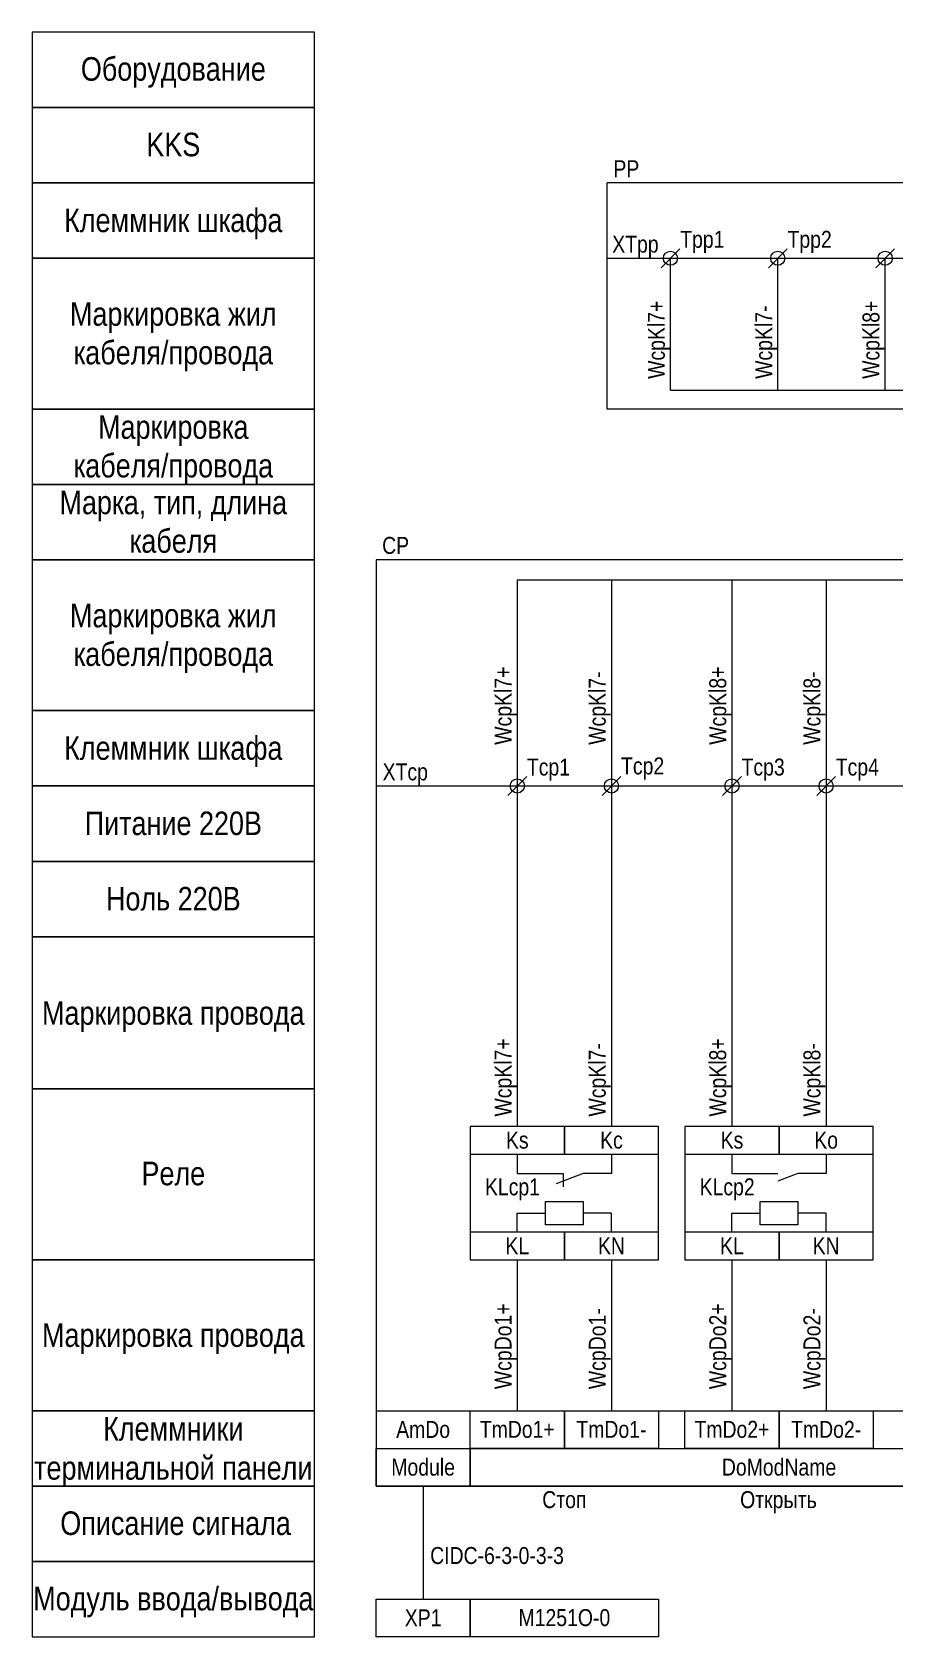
# Model space of a CAD drawing. Header units: millimetres. Extents: x 20 to 279, y -175 to -5.
# Drawn here: x 20 to 111.6, y -175.3 to -5 of the extents above; entities that cross this region are included whole.
import ezdxf

# ---------------------------------------------------------------- set-up
doc = ezdxf.new("R2010")
doc.units = ezdxf.units.MM
doc.header["$MEASUREMENT"] = 0
doc.linetypes.add('1_1', pattern=[2000, 1000, -1000])
doc.linetypes.add('4_2_1_2', pattern=[6702.777624, 3527.777672, -1763.888836, 0, -1411.111116])
for name, color, linetype in [('cp_names', 7, 'Continuous'), ('cp_params_di', 7, 'Continuous'), ('cp_params_do', 7, 'Continuous'), ('cp_static_di', 7, 'Continuous'), ('cp_static_do', 7, 'Continuous'), ('id_names', 7, 'Continuous'), ('id_params_do', 7, 'Continuous'), ('id_static_di', 7, 'Continuous'), ('id_static_do', 7, 'Continuous')]:
    doc.layers.add(name, color=color, linetype=linetype)
doc.styles.add('СГЕНЕРИР_СТИЛЬ_1', font='ARIALN.TTF')

msp = doc.modelspace()

# ---------------------------------------------------------------- linework, layer by layer
at = {"layer": 'cp_names', "color": 7, "linetype": 'Continuous', "lineweight": 15, "ltscale": 100}
for points in [[(20, -77), (50, -77), (50, -61), (20, -61)], [(20, -85), (50, -85), (50, -77), (20, -77)], [(20, -93), (50, -93), (50, -85), (20, -85)], [(20, -101), (50, -101), (50, -93), (20, -93)], [(20, -117.12), (50, -117.12), (50, -101), (20, -101)], [(20, -135.3), (50, -135.3), (50, -117.12), (20, -117.12)], [(20, -151.3), (50, -151.3), (50, -135.3), (20, -135.3)], [(20, -159.3), (50, -159.3), (50, -151.3), (20, -151.3)], [(20, -167.3), (50, -167.3), (50, -159.3), (20, -159.3)], [(20, -175.3), (50, -175.3), (50, -167.3), (20, -167.3)]]:
    msp.add_lwpolyline(points, close=True, dxfattribs=at)
at = {"layer": 'cp_static_di', "color": 7, "linetype": '1_1', "lineweight": 15, "ltscale": 100}
for p, q in [((278.92, -61), (56.53, -61)), ((56.53, -61), (56.53, -159.3))]:
    msp.add_line(p, q, dxfattribs=at)
at = {"layer": 'cp_static_di', "color": 7, "linetype": 'Continuous', "lineweight": 15, "ltscale": 100}
for p, q in [((71.53, -63.14), (271.12, -63.14)), ((71.53, -63.14), (71.53, -85)), ((81.53, -63.14), (81.53, -85)), ((94.33, -63.14), (94.33, -85)), ((104.33, -63.14), (104.33, -85)), ((70.53, -86), (72.53, -84)), ((80.53, -86), (82.53, -84)), ((93.33, -86), (95.33, -84)), ((103.33, -86), (105.33, -84))]:
    msp.add_line(p, q, dxfattribs=at)
at = {"layer": 'cp_static_di', "color": 7, "linetype": '4_2_1_2', "lineweight": 15, "ltscale": 100}
msp.add_line((56.53, -85), (278.92, -85), dxfattribs=at)
at = {"layer": 'cp_static_di', "color": 7, "linetype": 'Continuous', "lineweight": 15, "ltscale": 100}
for centre in [(71.53, -85), (81.53, -85), (94.33, -85), (104.33, -85)]:
    msp.add_circle(centre, 0.75, dxfattribs=at)
at = {"layer": 'cp_static_do', "color": 7, "linetype": 'Continuous', "lineweight": 15, "ltscale": 100}
for p, q in [((71.53, -85), (71.53, -121.12)), ((81.53, -85), (81.53, -121.12)), ((94.33, -85), (94.33, -121.12)), ((104.33, -85), (104.33, -121.12)), ((76.39, -126.12), (76.39, -127.53)), ((71.53, -135.3), (71.53, -151.3)), ((81.53, -135.3), (81.53, -151.3)), ((94.33, -135.3), (94.33, -151.3)), ((104.33, -135.3), (104.33, -151.3)), ((56.53, -151.3), (132.12, -151.3)), ((56.53, -159.3), (132.01, -159.3)), ((61.53, -159.3), (61.53, -171.3))]:
    msp.add_line(p, q, dxfattribs=at)
for points in [[(66.53, -135.3), (86.53, -135.3), (86.53, -121.12), (66.53, -121.12)], [(66.53, -124.08), (76.53, -124.08), (76.53, -121.12), (66.53, -121.12)], [(76.53, -124.08), (86.53, -124.08), (86.53, -121.12), (76.53, -121.12)], [(89.33, -135.3), (109.33, -135.3), (109.33, -121.12), (89.33, -121.12)], [(89.33, -124.08), (99.33, -124.08), (99.33, -121.12), (89.33, -121.12)], [(99.33, -124.08), (109.33, -124.08), (109.33, -121.12), (99.33, -121.12)], [(74.53, -131.58), (74.53, -129.08), (78.53, -129.08), (78.53, -131.58)], [(97.33, -131.58), (97.33, -129.08), (101.33, -129.08), (101.33, -131.58)], [(66.53, -135.3), (76.53, -135.3), (76.53, -132.33), (66.53, -132.33)], [(76.53, -135.3), (86.53, -135.3), (86.53, -132.33), (76.53, -132.33)], [(89.33, -135.3), (99.33, -135.3), (99.33, -132.33), (89.33, -132.33)], [(99.33, -135.3), (109.33, -135.3), (109.33, -132.33), (99.33, -132.33)], [(66.53, -151.3), (76.53, -151.3), (76.53, -155.3), (66.53, -155.3)], [(76.53, -151.3), (86.53, -151.3), (86.53, -155.3), (76.53, -155.3)], [(89.33, -151.3), (99.33, -151.3), (99.33, -155.3), (89.33, -155.3)], [(99.33, -151.3), (109.33, -151.3), (109.33, -155.3), (99.33, -155.3)], [(66.53, -159.3), (56.53, -159.3), (56.53, -155.3), (66.53, -155.3)], [(66.53, -155.3), (132.12, -155.3), (132.12, -159.3), (66.53, -159.3)], [(66.53, -175.3), (56.53, -175.3), (56.53, -171.3), (66.53, -171.3)], [(66.53, -171.3), (86.53, -171.3), (86.53, -175.3), (66.53, -175.3)]]:
    msp.add_lwpolyline(points, close=True, dxfattribs=at)
for points in [[(71.53, -124.08), (71.53, -126.12), (74.53, -126.12)], [(81.53, -124.08), (81.53, -126.12), (78.53, -126.12)], [(94.33, -124.08), (94.33, -126.12), (97.33, -126.12)], [(104.33, -124.08), (104.33, -126.12), (101.33, -126.12)], [(74.53, -126.12), (76.39, -126.12)], [(78.53, -126.12), (75.66, -127.23)], [(97.33, -126.12), (99.19, -126.12)], [(101.33, -126.12), (99.19, -126.95)], [(71.53, -132.33), (71.53, -130.33), (74.53, -130.33)], [(81.53, -132.33), (81.53, -130.33), (78.53, -130.33)], [(94.33, -132.33), (94.33, -130.33), (97.33, -130.33)], [(104.33, -132.33), (104.33, -130.33), (101.33, -130.33)]]:
    msp.add_lwpolyline(points, dxfattribs=at)
at = {"layer": 'id_names', "color": 7, "linetype": 'Continuous', "lineweight": 15, "ltscale": 100}
for points in [[(20, -13), (50, -13), (50, -5), (20, -5)], [(20, -21), (50, -21), (50, -13), (20, -13)], [(20, -29), (50, -29), (50, -21), (20, -21)], [(20, -45), (50, -45), (50, -29), (20, -29)], [(20, -53), (50, -53), (50, -45), (20, -45)], [(20, -61), (50, -61), (50, -53), (20, -53)]]:
    msp.add_lwpolyline(points, close=True, dxfattribs=at)
at = {"layer": 'id_static_do', "color": 7, "linetype": '1_1', "lineweight": 15, "ltscale": 100}
for p, q in [((232.08, -21), (81.08, -21)), ((81.08, -45), (81.08, -21)), ((232.08, -45), (81.08, -45))]:
    msp.add_line(p, q, dxfattribs=at)
at = {"layer": 'id_static_do', "color": 7, "linetype": 'Continuous', "lineweight": 15, "ltscale": 100}
for p, q in [((86.8, -30), (88.8, -28)), ((98.2, -30), (100.2, -28)), ((109.6, -30), (111.6, -28)), ((87.8, -43), (87.8, -29)), ((99.2, -43), (99.2, -29)), ((110.6, -43), (110.6, -29)), ((87.8, -43), (224.6, -43))]:
    msp.add_line(p, q, dxfattribs=at)
at = {"layer": 'id_static_do', "color": 7, "linetype": '4_2_1_2', "lineweight": 15, "ltscale": 100}
msp.add_line((81.08, -29), (232.08, -29), dxfattribs=at)
at = {"layer": 'id_static_do', "color": 7, "linetype": 'Continuous', "lineweight": 15, "ltscale": 100}
for centre in [(87.8, -29), (99.2, -29), (110.6, -29)]:
    msp.add_circle(centre, 0.75, dxfattribs=at)

# ---------------------------------------------------------------- texts
at = {"layer": 'cp_names', "color": 7, "linetype": 'Continuous', "lineweight": 15, "insert": (35, -65.66), "char_height": 2.5, "attachment_point": 2, "line_spacing_factor": 0.982786, "style": 'СГЕНЕРИР_СТИЛЬ_1'}
msp.add_mtext('\\A1;{\\pqc;\\fArial Narrow|b0|i0|c204|p34;Маркировка жил\\P\\pqc;\\fArial Narrow|b0|i0|c204|p34;кабеля/провода}', dxfattribs=at)
at = {"layer": 'cp_names', "color": 7, "linetype": 'Continuous', "lineweight": 15, "char_height": 2.5, "attachment_point": 2, "style": 'СГЕНЕРИР_СТИЛЬ_1'}
for s, insert in [('\\A1;{\\pqc;\\fArial Narrow|b0|i0|c204|p34;Клеммник\\fArial Narrow|b0|i0|c204|p34; шкафа}', (35, -79.72)), ('\\A1;{\\pqc;\\fArial Narrow|b0|i0|c204|p34;Питание \\fArial Narrow|b0|i0|c204|p34;220В}', (35, -87.71)), ('\\A1;{\\pqc;\\fArial Narrow|b0|i0|c204|p34;Ноль\\fArial Narrow|b0|i0|c204|p34; 220В}', (35, -95.71)), ('\\A1;{\\pqc;\\fArial Narrow|b0|i0|c204|p34;Маркировка \\fArial Narrow|b0|i0|c204|p34;провода}', (35, -107.84)), ('\\A1;{\\pqc;\\fArial Narrow|b0|i0|c204|p34;Реле}', (35, -124.87)), ('\\A1;{\\pqc;\\fArial Narrow|b0|i0|c204|p34;Маркировка \\fArial Narrow|b0|i0|c204|p34;провода}', (35, -142.02)), ('\\A1;{\\pqc;\\fArial Narrow|b0|i0|c204|p34;Описание сигнала}', (35.24, -161.98)), ('\\A1;{\\pqc;\\fArial Narrow|b0|i0|c204|p34;Модуль ввода/вывода}', (35, -169.98))]:
    msp.add_mtext(s, dxfattribs=dict(at, insert=insert))
at = {"layer": 'cp_names', "color": 7, "linetype": 'Continuous', "lineweight": 15, "insert": (35, -151.96), "char_height": 2.5, "width": 30, "attachment_point": 2, "line_spacing_factor": 0.996518, "style": 'СГЕНЕРИР_СТИЛЬ_1'}
msp.add_mtext('\\A1;{\\pqc;\\fArial Narrow|b0|i0|c204|p34;Клеммник\\fArial Narrow|b0|i0|c204|p34;и терминальной панели}', dxfattribs=at)
at = {"layer": 'cp_params_di', "color": 7, "linetype": 'Continuous', "lineweight": 15, "char_height": 1.8, "attachment_point": 1, "rotation": 90, "style": 'СГЕНЕРИР_СТИЛЬ_1'}
for s, insert in [('\\A1;{\\pql;\\fArial Narrow|b0|i0|c204|p34;WcpKl\\fArial Narrow|b0|i0|c204|p34;7\\fArial Narrow|b0|i0|c204|p34;+}', (85.4, -41.8)), ('\\A1;{\\pql;\\fArial Narrow|b0|i0|c204|p34;WcpKl\\fArial Narrow|b0|i0|c204|p34;8\\fArial Narrow|b0|i0|c204|p34;+}', (108.19, -41.8)), ('\\A1;{\\pql;\\fArial Narrow|b0|i0|c204|p34;WcpKl\\fArial Narrow|b0|i0|c204|p34;7\\fArial Narrow|b0|i0|c204|p34;-}', (96.8, -41.8)), ('\\A1;{\\pql;\\fArial Narrow|b0|i0|c204|p34;WcpKl\\fArial Narrow|b0|i0|c204|p34;7\\fArial Narrow|b0|i0|c204|p34;+}', (69.12, -80.63)), ('\\A1;{\\pql;\\fArial Narrow|b0|i0|c204|p34;WcpKl\\fArial Narrow|b0|i0|c204|p34;7\\fArial Narrow|b0|i0|c204|p34;-}', (79.12, -80.63)), ('\\A1;{\\pql;\\fArial Narrow|b0|i0|c204|p34;WcpKl\\fArial Narrow|b0|i0|c204|p34;8\\fArial Narrow|b0|i0|c204|p34;+}', (91.92, -80.63)), ('\\A1;{\\pql;\\fArial Narrow|b0|i0|c204|p34;WcpKl\\fArial Narrow|b0|i0|c204|p34;8\\fArial Narrow|b0|i0|c204|p34;-}', (101.92, -80.63))]:
    msp.add_mtext(s, dxfattribs=dict(at, insert=insert))
at = {"layer": 'cp_params_di', "color": 7, "linetype": 'Continuous', "lineweight": 15, "char_height": 1.8, "style": 'СГЕНЕРИР_СТИЛЬ_1'}
for s, insert, attachment_point in [('\\A1;{\\pql;\\fArial Narrow|b0|i0|c204|p34;CP}', (57.18, -58.57), 1), ('\\A1;{\\pqr;\\fArial Narrow|b0|i0|c204|p34;XTcp}', (62.04, -82.6), 3), ('\\A1;{\\pql;\\fArial Narrow|b0|i0|c204|p34;Tcp1}', (72.55, -82.09), 1), ('\\A1;{\\pql;\\fArial Narrow|b0|i0|c204|p34;Tcp2}', (82.55, -81.97), 1), ('\\A1;{\\pql;\\fArial Narrow|b0|i0|c204|p34;Tcp3}', (95.35, -82.09), 1), ('\\A1;{\\pql;\\fArial Narrow|b0|i0|c204|p34;Tcp4}', (105.35, -82.09), 1)]:
    msp.add_mtext(s, dxfattribs=dict(at, insert=insert, attachment_point=attachment_point))
at = {"layer": 'cp_params_do', "color": 7, "linetype": 'Continuous', "lineweight": 15, "char_height": 1.8, "attachment_point": 1, "rotation": 90, "style": 'СГЕНЕРИР_СТИЛЬ_1'}
for s, insert in [('\\A1;{\\pql;\\fArial Narrow|b0|i0|c204|p34;Wcp\\fArial Narrow|b0|i0|c204|p34;Kl\\fArial Narrow|b0|i0|c204|p34;7\\fArial Narrow|b0|i0|c204|p34;+}', (69.12, -120.08)), ('\\A1;{\\pql;\\fArial Narrow|b0|i0|c204|p34;WcpKl7\\fArial Narrow|b0|i0|c204|p34;-}', (79.12, -120.08)), ('\\A1;{\\pql;\\fArial Narrow|b0|i0|c204|p34;WcpKl\\fArial Narrow|b0|i0|c204|p34;8\\fArial Narrow|b0|i0|c204|p34;+}', (91.92, -120.08)), ('\\A1;{\\pql;\\fArial Narrow|b0|i0|c204|p34;WcpKl\\fArial Narrow|b0|i0|c204|p34;8\\fArial Narrow|b0|i0|c204|p34;-}', (101.92, -120.08)), ('\\A1;{\\pql;\\fArial Narrow|b0|i0|c204|p34;WcpDo1\\fArial Narrow|b0|i0|c204|p34;+}', (69.12, -149.01)), ('\\A1;{\\pql;\\fArial Narrow|b0|i0|c204|p34;WcpDo1\\fArial Narrow|b0|i0|c204|p34;-}', (79.12, -149.01)), ('\\A1;{\\pql;\\fArial Narrow|b0|i0|c204|p34;WcpDo\\fArial Narrow|b0|i0|c204|p34;2\\fArial Narrow|b0|i0|c204|p34;+}', (91.92, -149.01)), ('\\A1;{\\pql;\\fArial Narrow|b0|i0|c204|p34;WcpDo\\fArial Narrow|b0|i0|c204|p34;2\\fArial Narrow|b0|i0|c204|p34;-}', (101.92, -149.01))]:
    msp.add_mtext(s, dxfattribs=dict(at, insert=insert))
at = {"layer": 'cp_params_do', "color": 7, "linetype": 'Continuous', "lineweight": 15, "char_height": 1.8, "attachment_point": 2, "style": 'СГЕНЕРИР_СТИЛЬ_1'}
for s, insert in [('\\A1;{\\pqc;\\fArial Narrow|b0|i0|c204|p34;Ks}', (71.53, -121.68)), ('\\A1;{\\pqc;\\fArial Narrow|b0|i0|c204|p34;Kc}', (81.53, -121.68)), ('\\A1;{\\pqc;\\fArial Narrow|b0|i0|c204|p34;Ks}', (94.33, -121.68)), ('\\A1;{\\pqc;\\fArial Narrow|b0|i0|c204|p34;Ko}', (104.33, -121.68)), ('\\A1;{\\pqc;\\fArial Narrow|b0|i0|c204|p34;KLcp\\fArial Narrow|b0|i0|c204|p34;1}', (71.02, -126.64)), ('\\A1;{\\pqc;\\fArial Narrow|b0|i0|c204|p34;KLcp\\fArial Narrow|b0|i0|c204|p34;2}', (93.82, -126.64)), ('\\A1;{\\pqc;\\fArial Narrow|b0|i0|c204|p34;KL}', (71.53, -132.89)), ('\\A1;{\\pqc;\\fArial Narrow|b0|i0|c204|p34;KN}', (81.53, -132.89)), ('\\A1;{\\pqc;\\fArial Narrow|b0|i0|c204|p34;KL}', (94.33, -132.89)), ('\\A1;{\\pqc;\\fArial Narrow|b0|i0|c204|p34;KN}', (104.33, -132.89)), ('\\A1;{\\pqc;\\fArial Narrow|b0|i0|c204|p34;Am\\fArial Narrow|b0|i0|c204|p34;Do}', (61.53, -152.38)), ('\\A1;{\\pqc;\\fArial Narrow|b0|i0|c204|p34;TmD\\fArial Narrow|b0|i0|c204|p34;o\\fArial Narrow|b0|i0|c204|p34;1+}', (71.53, -152.37)), ('\\A1;{\\pqc;\\fArial Narrow|b0|i0|c204|p34;TmD\\fArial Narrow|b0|i0|c204|p34;o\\fArial Narrow|b0|i0|c204|p34;1-}', (81.53, -152.37)), ('\\A1;{\\pqc;\\fArial Narrow|b0|i0|c204|p34;TmD\\fArial Narrow|b0|i0|c204|p34;o\\fArial Narrow|b0|i0|c204|p34;2+}', (94.33, -152.37)), ('\\A1;{\\pqc;\\fArial Narrow|b0|i0|c204|p34;TmD\\fArial Narrow|b0|i0|c204|p34;o\\fArial Narrow|b0|i0|c204|p34;2-}', (104.33, -152.37)), ('\\A1;{\\pqc;\\fArial Narrow|b0|i0|c204|p34;D\\fArial Narrow|b0|i0|c204|p34;o\\fArial Narrow|b0|i0|c204|p34;ModName}', (99.33, -156.38))]:
    msp.add_mtext(s, dxfattribs=dict(at, insert=insert))
at = {"layer": 'cp_static_do', "color": 7, "linetype": 'Continuous', "lineweight": 15, "char_height": 1.8, "attachment_point": 2, "style": 'СГЕНЕРИР_СТИЛЬ_1'}
for s, insert in [('\\A1;{\\pqc;\\fArial Narrow|b0|i0|c204|p34;Module}', (61.53, -156.38)), ('\\A1;{\\pqc;\\fArial Narrow|b0|i0|c204|p34;Стоп}', (76.53, -159.83)), ('\\A1;{\\pqc;\\fArial Narrow|b0|i0|c204|p34;Открыть}', (99.27, -159.83)), ('\\A1;{\\pqc;\\fArial Narrow|b0|i0|c204|p34;XP1}', (61.53, -172.37)), ('\\A1;{\\pqc;\\fArial Narrow|b0|i0|c204|p34;M1251O-0}', (76.53, -172.35))]:
    msp.add_mtext(s, dxfattribs=dict(at, insert=insert))
at = {"layer": 'id_names', "color": 7, "linetype": 'Continuous', "lineweight": 15, "char_height": 2.5, "attachment_point": 2, "style": 'СГЕНЕРИР_СТИЛЬ_1'}
for s, insert in [('\\A1;{\\pqc;\\fArial Narrow|b0|i0|c204|p34;Оборудование}', (35, -7.66)), ('\\A1;{\\pqc;\\fArial Narrow|b0|i0|c204|p34;KKS}', (35, -15.68)), ('\\A1;{\\pqc;\\fArial Narrow|b0|i0|c204|p34;Клеммник\\fArial Narrow|b0|i0|c204|p34; шкафа}', (35, -23.72))]:
    msp.add_mtext(s, dxfattribs=dict(at, insert=insert))
for s, insert, line_spacing_factor in [('\\A1;{\\pqc;\\fArial Narrow|b0|i0|c204|p34;Маркировка жил\\P\\pqc;\\fArial Narrow|b0|i0|c204|p34;кабеля/провода}', (35, -33.66), 0.982786), ('\\A1;{\\pqc;\\fArial Narrow|b0|i0|c204|p34;Маркировка\\P\\pqc;\\fArial Narrow|b0|i0|c204|p34;кабеля/провода}', (35, -45.66), 0.982786), ('\\A1;{\\pqc;\\fArial Narrow|b0|i0|c204|p34;Марка, тип\\fArial Narrow|b0|i0|c204|p34;, длина\\P\\pqc;\\fArial Narrow|b0|i0|c204|p34;кабеля}', (35, -53.66), 0.98101)]:
    msp.add_mtext(s, dxfattribs=dict(at, insert=insert, line_spacing_factor=line_spacing_factor))
at = {"layer": 'id_params_do', "color": 7, "linetype": 'Continuous', "lineweight": 15, "char_height": 1.8, "style": 'СГЕНЕРИР_СТИЛЬ_1'}
for s, insert, attachment_point in [('\\A1;{\\pql;\\fArial Narrow|b0|i0|c204|p34;P\\fArial Narrow|b0|i0|c204|p34;P}', (81.74, -18.6), 1), ('\\A1;{\\pqr;\\fArial Narrow|b0|i0|c204|p34;XTpp}', (86.54, -26.6), 3), ('\\A1;{\\pql;\\fArial Narrow|b0|i0|c204|p34;Tpp1}', (88.83, -26.09), 1), ('\\A1;{\\pql;\\fArial Narrow|b0|i0|c204|p34;Tpp2}', (100.23, -26.09), 1)]:
    msp.add_mtext(s, dxfattribs=dict(at, insert=insert, attachment_point=attachment_point))
at = {"layer": 'id_static_di', "color": 7, "linetype": 'Continuous', "lineweight": 15, "insert": (62.28, -165.76), "char_height": 1.8, "attachment_point": 1, "style": 'СГЕНЕРИР_СТИЛЬ_1'}
msp.add_mtext('\\A1;{\\pql;\\fArial Narrow|b0|i0|c204|p34;CIDC-6-3-0-3-3}', dxfattribs=at)

doc.saveas('drawing.dxf')
